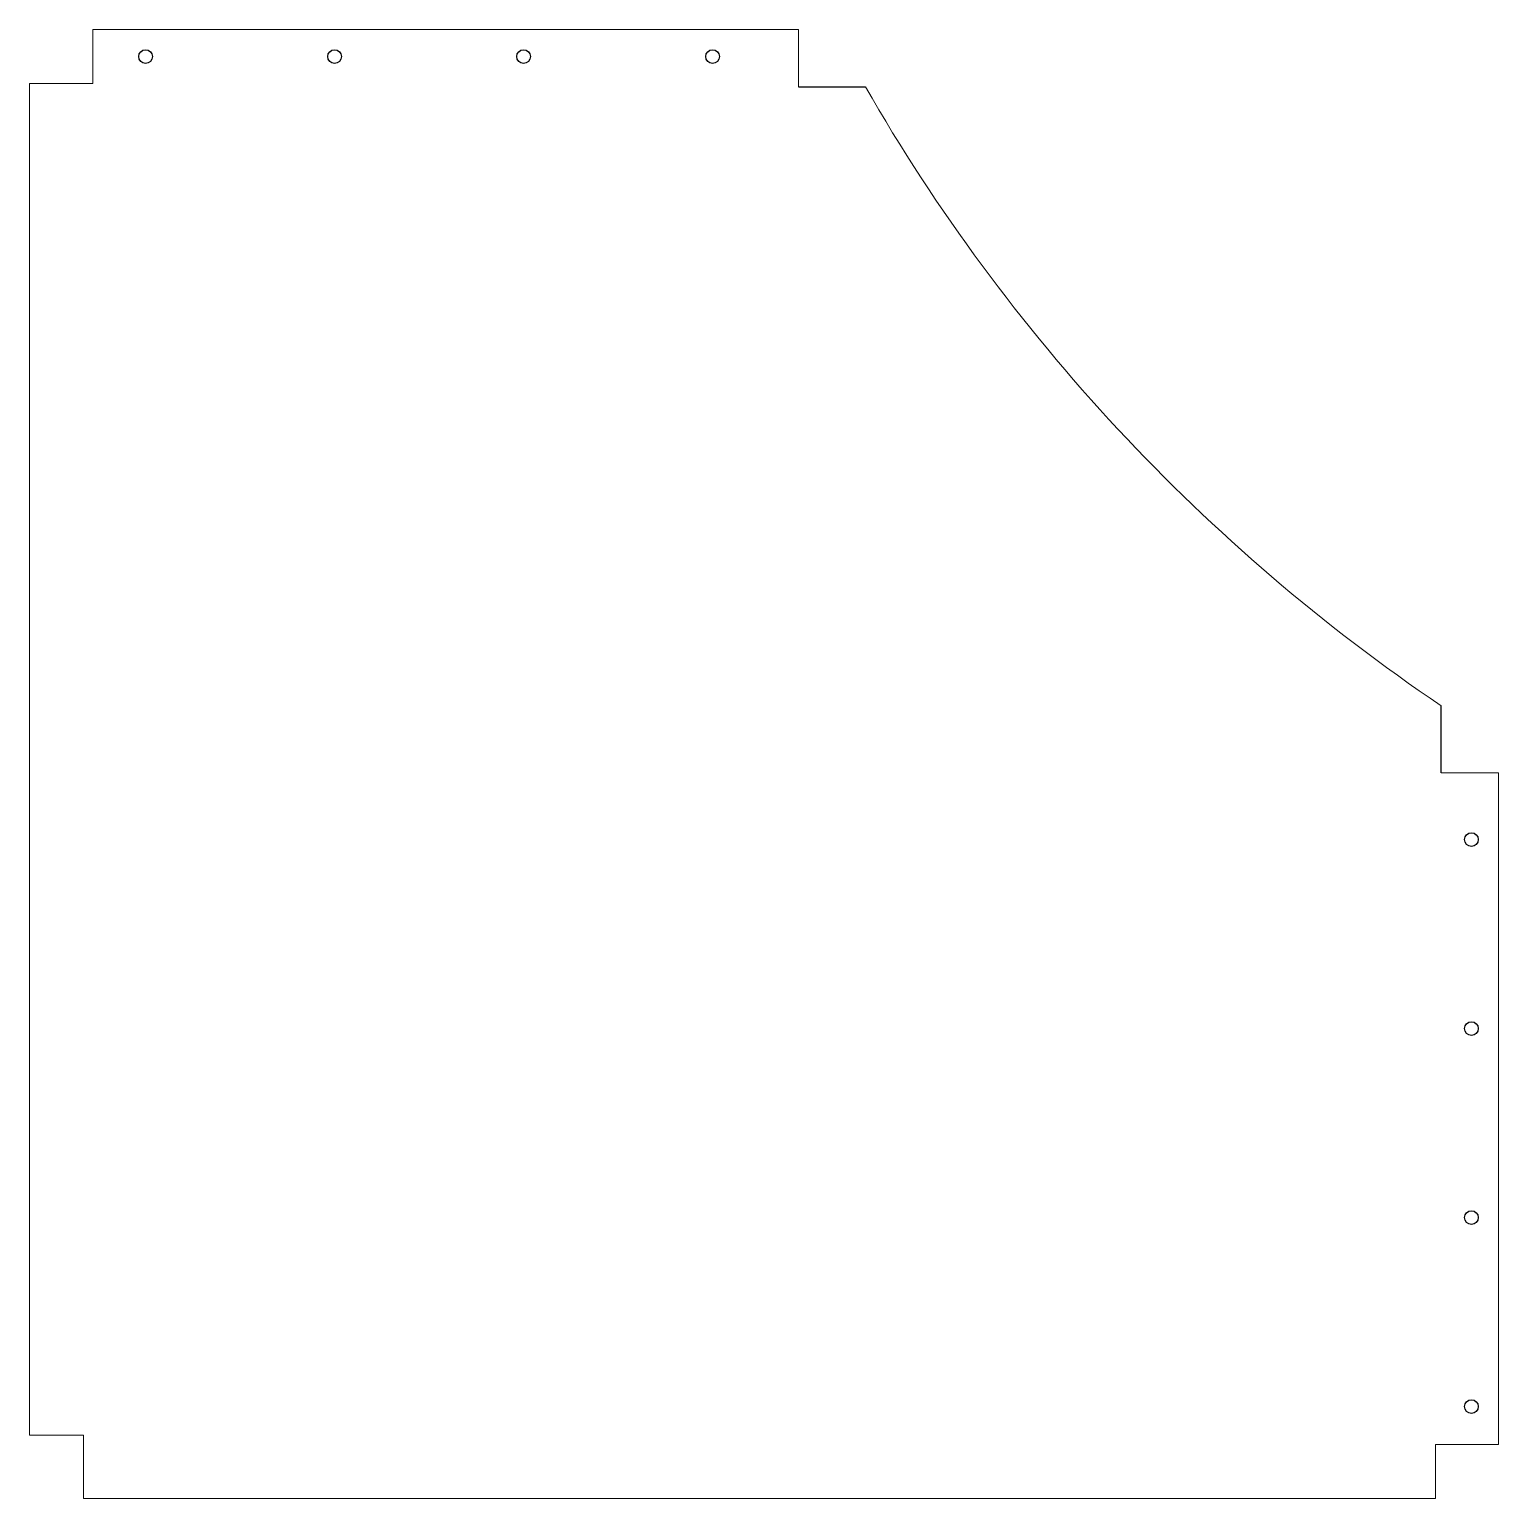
# Model space of a CAD drawing. Header units: millimetres. Extents: x 1691 to 2662, y 518 to 1490.
import ezdxf

# ---------------------------------------------------------------- set-up
doc = ezdxf.new("R2010")
doc.units = ezdxf.units.MM

msp = doc.modelspace()

# ---------------------------------------------------------------- linework, layer by layer
at = {"color": 7, "linetype": 'Continuous', "lineweight": 15}
for p, q in [((1732.55, 1489.57), (2199.38, 1489.57)), ((1732.55, 1453.72), (1732.55, 1489.57)), ((2199.38, 1489.57), (2199.38, 1451.64)), ((1690.69, 559.72), (1690.69, 1453.72)), ((1690.69, 1453.72), (1732.55, 1453.72)), ((2624.47, 997.77), (2662.4, 997.77)), ((2662.4, 997.77), (2662.4, 553.72)), ((1726.55, 559.72), (1690.69, 559.72)), ((1726.55, 517.86), (1726.55, 559.72)), ((2662.4, 553.72), (2620.55, 553.72)), ((2620.55, 553.72), (2620.55, 517.86)), ((2620.55, 517.86), (1726.55, 517.86))]:
    msp.add_line(p, q, dxfattribs=at)
for p, q in [((2199.38, 1451.64), (2243.56, 1451.64)), ((2624.47, 997.77), (2624.47, 1042.16))]:
    msp.add_line(p, q)
for centre in [(1767.55, 1471.57), (1892.55, 1471.57), (2017.55, 1471.57), (2142.55, 1471.57), (2644.4, 953.72), (2644.4, 828.72), (2644.4, 703.72), (2644.4, 578.72)]:
    msp.add_circle(centre, 4.5)
msp.add_arc((3318.55, 2069.72), 1240, 209.89724, 235.96244, dxfattribs=at)

doc.saveas('drawing.dxf')
